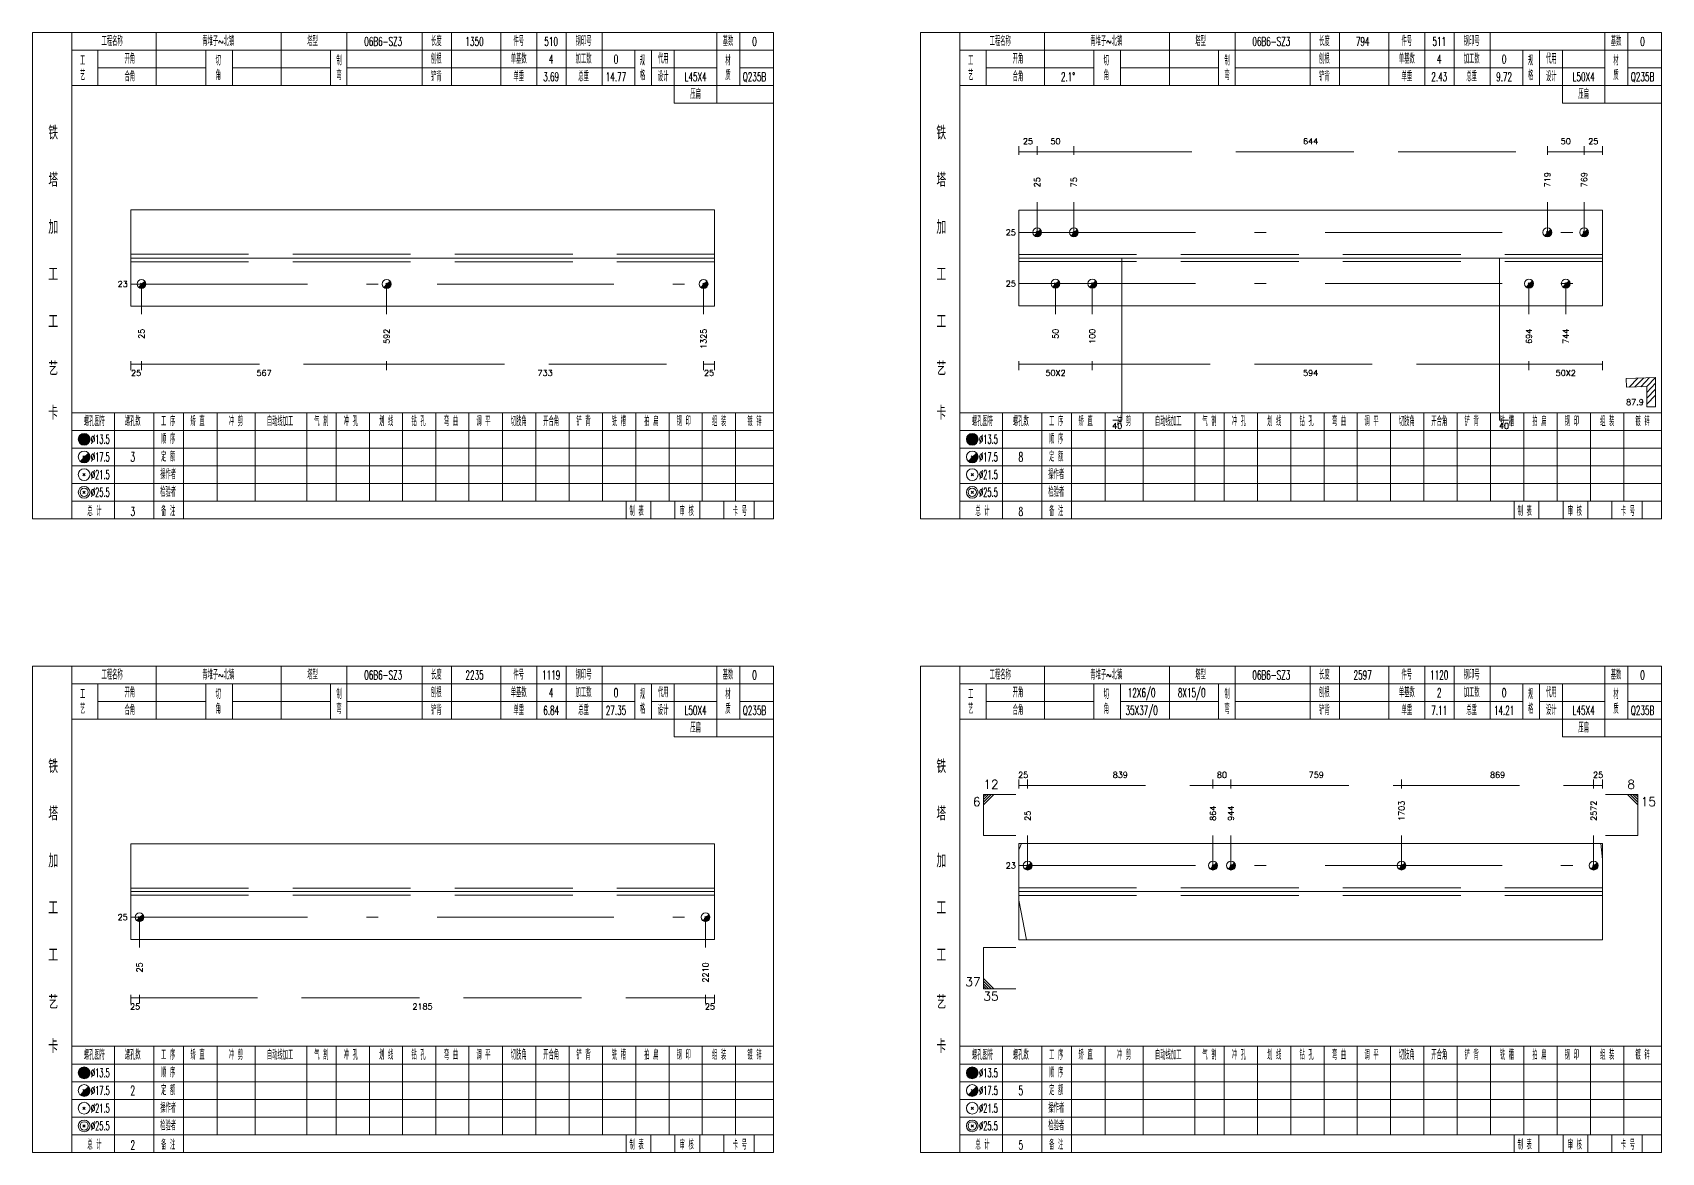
# Model space of a CAD drawing. Extents: x 0 to 30090, y 0 to 380.
# Drawn here: x 18084 to 18637, y 0 to 380 of the extents above; entities that cross this region are included whole.
import ezdxf
from ezdxf.enums import TextEntityAlignment as Align

# ---------------------------------------------------------------- set-up
doc = ezdxf.new("R2010")
doc.units = 0
doc.header["$LTSCALE"] = 20
doc.header["$MEASUREMENT"] = 0
doc.linetypes.add('一点画线', pattern=[5.2, 3, -1, 0.2, -1])
doc.linetypes.add('虚线', pattern=[2.75, 2, -0.75])
doc.layers.get('0').update_dxf_attribs({"linetype": 'CONTINUOUS', "lineweight": 25})
for name, color, linetype, lineweight in [('1', 7, 'CONTINUOUS', 25), ('2', 7, 'CONTINUOUS', 25), ('4', 7, 'CONTINUOUS', 25), ('5', 7, 'CONTINUOUS', 25)]:
    doc.layers.add(name, color=color, linetype=linetype, lineweight=lineweight)
doc.styles.get("Standard").update_dxf_attribs({"font": 'simplex', "width": 0.7, "bigfont": 'gbhzfs.shx'})

# ---------------------------------------------------------------- blocks, each defined once
blk = doc.blocks.new('孔17.5')
at = {"layer": '5', "color": 7, "linetype": 'Continuous', "lineweight": 13}
for p, q in [((-0.2, -0.2), (0.2, 0.2)), ((-0.2, 0.2), (0.2, -0.2))]:
    blk.add_line(p, q, dxfattribs=at)
blk.add_circle((0, 0), 1, dxfattribs=at)
for radius in [0.9, 0.8, 0.7, 0.6, 0.5, 0.4, 0.3, 0.2, 0.1]:
    blk.add_arc((0, 0), radius, 225, 45, dxfattribs=at)

msp = doc.modelspace()

# ---------------------------------------------------------------- linework, layer by layer
at = {"color": 8, "linetype": '虚线', "lineweight": 9}
for p, q in [((18418.7, 338.5), (18418.7, 341.5)), ((18418.7, 339.5), (18424.94, 339.5)), ((18424.94, 338.5), (18424.94, 341.5)), ((18424.94, 338.5), (18424.94, 341.5)), ((18424.94, 339.5), (18437.41, 339.5)), ((18437.41, 338.5), (18437.41, 341.5)), ((18437.41, 338.5), (18437.41, 341.5)), ((18437.41, 339.5), (18598.09, 339.5)), ((18598.09, 338.5), (18598.09, 341.5)), ((18598.09, 338.5), (18598.09, 341.5)), ((18598.09, 339.5), (18610.56, 339.5)), ((18610.56, 338.5), (18610.56, 341.5)), ((18610.56, 338.5), (18610.56, 341.5)), ((18610.56, 339.5), (18616.8, 339.5)), ((18616.8, 338.5), (18616.8, 341.5)), ((18117.3, 268.5), (18117.3, 265.5)), ((18117.3, 267.5), (18120.97, 267.5)), ((18120.97, 268.5), (18120.97, 265.5)), ((18120.97, 268.5), (18120.97, 265.5)), ((18120.97, 267.5), (18204.17, 267.5)), ((18204.17, 268.5), (18204.17, 265.5)), ((18204.17, 268.5), (18204.17, 265.5)), ((18204.17, 267.5), (18311.73, 267.5)), ((18311.73, 268.5), (18311.73, 265.5)), ((18311.73, 268.5), (18311.73, 265.5)), ((18311.73, 267.5), (18315.4, 267.5)), ((18315.4, 268.5), (18315.4, 265.5)), ((18418.7, 268.5), (18418.7, 265.5)), ((18418.7, 267.5), (18443.65, 267.5)), ((18443.65, 268.5), (18443.65, 265.5)), ((18443.65, 268.5), (18443.65, 265.5)), ((18443.65, 267.5), (18591.85, 267.5)), ((18591.85, 268.5), (18591.85, 265.5)), ((18591.85, 268.5), (18591.85, 265.5)), ((18591.85, 267.5), (18616.8, 267.5)), ((18616.8, 268.5), (18616.8, 265.5)), ((18418.7, 123.5), (18418.7, 126.5)), ((18418.7, 124.5), (18421.7, 124.5)), ((18421.7, 123.5), (18421.7, 126.5)), ((18421.7, 123.5), (18421.7, 126.5)), ((18421.7, 124.5), (18484.61, 124.5)), ((18484.61, 123.5), (18484.61, 126.5)), ((18484.61, 123.5), (18484.61, 126.5)), ((18484.61, 124.5), (18490.71, 124.5)), ((18490.71, 123.5), (18490.71, 126.5)), ((18490.71, 123.5), (18490.71, 126.5)), ((18490.71, 124.5), (18548.61, 124.5)), ((18548.61, 123.5), (18548.61, 126.5)), ((18548.61, 123.5), (18548.61, 126.5)), ((18548.61, 124.5), (18613.8, 124.5)), ((18613.8, 123.5), (18613.8, 126.5)), ((18613.8, 123.5), (18613.8, 126.5)), ((18613.8, 124.5), (18616.8, 124.5)), ((18616.8, 123.5), (18616.8, 126.5)), ((18117.3, 53.5), (18117.3, 50.5)), ((18117.3, 52.5), (18120.3, 52.5)), ((18120.3, 53.5), (18120.3, 50.5)), ((18120.3, 53.5), (18120.3, 50.5)), ((18120.3, 52.5), (18312.4, 52.5)), ((18312.4, 53.5), (18312.4, 50.5)), ((18312.4, 53.5), (18312.4, 50.5)), ((18312.4, 52.5), (18315.4, 52.5)), ((18315.4, 53.5), (18315.4, 50.5))]:
    msp.add_line(p, q, dxfattribs=at)
at = {"color": 7, "linetype": 'Continuous', "lineweight": 13}
for p, q in [((18424.94, 312.2), (18424.94, 322.5)), ((18437.41, 312.2), (18437.41, 322.5)), ((18598.09, 312.2), (18598.09, 322.5)), ((18610.56, 312.2), (18610.56, 322.5)), ((18120.97, 294.67), (18120.97, 284.5)), ((18204.17, 294.67), (18204.17, 284.5)), ((18311.73, 294.67), (18311.73, 284.5)), ((18431.17, 294.8), (18431.17, 284.5)), ((18443.65, 294.8), (18443.65, 284.5)), ((18591.85, 294.8), (18591.85, 284.5)), ((18604.33, 294.8), (18604.33, 284.5)), ((18406.7, 121.5), (18417.7, 121.5)), ((18406.7, 107.5), (18406.7, 121.5)), ((18407.58, 121.5), (18406.7, 120.62)), ((18408.45, 121.5), (18406.7, 119.75)), ((18409.33, 121.5), (18406.7, 118.88)), ((18410.2, 121.5), (18406.7, 118)), ((18628.8, 121.5), (18617.8, 121.5)), ((18625.3, 121.5), (18628.8, 118)), ((18626.17, 121.5), (18628.8, 118.88)), ((18627.05, 121.5), (18628.8, 119.75)), ((18627.92, 121.5), (18628.8, 120.62)), ((18628.8, 107.5), (18628.8, 121.5)), ((18406.7, 107.5), (18417.7, 107.5)), ((18421.7, 97.33), (18421.7, 107.5)), ((18484.61, 97.33), (18484.61, 107.5)), ((18490.71, 97.33), (18490.71, 107.5)), ((18548.61, 97.33), (18548.61, 107.5)), ((18613.8, 97.33), (18613.8, 107.5)), ((18628.8, 107.5), (18617.8, 107.5)), ((18418.7, 102.66), (18419.62, 104.83)), ((18616.8, 99.39), (18616.19, 104.83)), ((18418.7, 85.6), (18421.37, 72.17)), ((18120.3, 79.8), (18120.3, 69.5)), ((18312.4, 79.8), (18312.4, 69.5)), ((18406.7, 69.5), (18417.7, 69.5)), ((18406.7, 69.5), (18406.7, 55.5)), ((18410.2, 55.5), (18406.7, 59)), ((18409.33, 55.5), (18406.7, 58.12)), ((18408.45, 55.5), (18406.7, 57.25)), ((18407.58, 55.5), (18406.7, 56.38)), ((18406.7, 55.5), (18417.7, 55.5))]:
    msp.add_line(p, q, dxfattribs=at)
at = {"color": 7, "linetype": 'Continuous', "lineweight": 18}
for p, q in [((18117.3, 319.83), (18117.3, 287.17)), ((18117.3, 319.83), (18315.4, 319.83)), ((18315.4, 319.83), (18315.4, 287.17)), ((18418.7, 319.7), (18418.7, 287.3)), ((18418.7, 319.7), (18616.8, 319.7)), ((18616.8, 319.7), (18616.8, 287.3)), ((18117.3, 303.5), (18315.4, 303.5)), ((18418.7, 303.5), (18616.8, 303.5)), ((18117.3, 104.7), (18117.3, 72.3)), ((18117.3, 104.7), (18315.4, 104.7)), ((18315.4, 104.7), (18315.4, 72.3)), ((18418.7, 104.83), (18418.7, 72.17)), ((18418.7, 104.83), (18616.8, 104.83)), ((18616.8, 104.83), (18616.8, 72.17)), ((18117.3, 88.5), (18315.4, 88.5)), ((18418.7, 88.5), (18616.8, 88.5))]:
    msp.add_line(p, q, dxfattribs=at)
at = {"color": 3, "linetype": '一点画线', "lineweight": 13}
for p, q in [((18418.7, 312.2), (18616.8, 312.2)), ((18117.3, 294.67), (18315.4, 294.67)), ((18418.7, 294.8), (18616.8, 294.8)), ((18418.7, 97.33), (18616.8, 97.33)), ((18117.3, 79.8), (18315.4, 79.8))]:
    msp.add_line(p, q, dxfattribs=at)
at = {"color": 1, "linetype": '虚线', "lineweight": 18}
for p, q in [((18117.3, 304.83), (18315.4, 304.83)), ((18418.7, 304.7), (18616.8, 304.7)), ((18117.3, 302.17), (18315.4, 302.17)), ((18418.7, 302.3), (18616.8, 302.3)), ((18117.3, 89.7), (18315.4, 89.7)), ((18418.7, 89.83), (18616.8, 89.83)), ((18117.3, 87.3), (18315.4, 87.3)), ((18418.7, 87.17), (18616.8, 87.17))]:
    msp.add_line(p, q, dxfattribs=at)
at = {"layer": '1', "color": 7, "linetype": 'Continuous', "lineweight": 18}
for p, q in [((18117.3, 287.17), (18315.4, 287.17)), ((18418.7, 287.3), (18616.8, 287.3)), ((18117.3, 72.3), (18315.4, 72.3)), ((18418.7, 72.17), (18616.8, 72.17))]:
    msp.add_line(p, q, dxfattribs=at)
at = {"layer": '2', "color": 7, "linetype": 'Continuous', "lineweight": 13}
for p, q in [((18453.63, 303.5), (18453.63, 248.5)), ((18581.87, 303.5), (18581.87, 248.5)), ((18634.8, 263), (18624.81, 262.63)), ((18624.81, 262.63), (18624.92, 259.64)), ((18624.92, 259.64), (18631.8, 259.89)), ((18625.8, 259.67), (18628.8, 262.78)), ((18627.8, 259.74), (18630.8, 262.85)), ((18629.8, 259.81), (18632.8, 262.93)), ((18631.8, 259.89), (18634.8, 263)), ((18631.8, 257.89), (18634.8, 261)), ((18631.8, 259.89), (18631.8, 253)), ((18634.8, 253), (18634.8, 263)), ((18631.8, 255.89), (18634.8, 259)), ((18631.8, 253.89), (18634.8, 257)), ((18631.8, 253), (18634.8, 253)), ((18453.63, 248.5), (18450.63, 248.5)), ((18581.87, 248.5), (18584.87, 248.5))]:
    msp.add_line(p, q, dxfattribs=at)
at = {"layer": '4', "color": 1, "linetype": 'Continuous', "lineweight": 18}
for p, q in [((18097.3, 215), (18097.3, 380)), ((18126, 362), (18126, 380)), ((18168.4, 362), (18168.4, 380)), ((18190.7, 362), (18190.7, 380)), ((18216.2, 362), (18216.2, 380)), ((18226.2, 362), (18226.2, 380)), ((18242.9, 362), (18242.9, 380)), ((18255.1, 362), (18255.1, 380)), ((18265.1, 362), (18265.1, 380)), ((18277.3, 362), (18277.3, 380)), ((18316.2, 356), (18316.2, 380)), ((18324, 362), (18324, 380)), ((18398.7, 215), (18398.7, 380)), ((18427.4, 362), (18427.4, 380)), ((18469.8, 362), (18469.8, 380)), ((18492.1, 362), (18492.1, 380)), ((18517.6, 362), (18517.6, 380)), ((18527.6, 362), (18527.6, 380)), ((18544.3, 362), (18544.3, 380)), ((18556.5, 362), (18556.5, 380)), ((18566.5, 362), (18566.5, 380)), ((18578.7, 362), (18578.7, 380)), ((18617.6, 356), (18617.6, 380)), ((18625.4, 362), (18625.4, 380)), ((18097.3, 374), (18335.4, 374)), ((18106.2, 362), (18106.2, 374)), ((18142.8, 362), (18142.8, 374)), ((18151.8, 362), (18151.8, 374)), ((18185.1, 362), (18185.1, 374)), ((18288.4, 362), (18288.4, 374)), ((18294, 362), (18294, 374)), ((18301.8, 356), (18301.8, 374)), ((18398.7, 374), (18636.8, 374)), ((18407.6, 362), (18407.6, 374)), ((18444.2, 362), (18444.2, 374)), ((18453.2, 362), (18453.2, 374)), ((18486.5, 362), (18486.5, 374)), ((18589.8, 362), (18589.8, 374)), ((18595.4, 362), (18595.4, 374)), ((18603.2, 356), (18603.2, 374)), ((18106.2, 368), (18142.8, 368)), ((18151.8, 368), (18185.1, 368)), ((18190.7, 368), (18288.4, 368)), ((18294, 368), (18316.2, 368)), ((18324, 368), (18335.4, 368)), ((18407.6, 368), (18444.2, 368)), ((18453.2, 368), (18486.5, 368)), ((18492.1, 368), (18589.8, 368)), ((18595.4, 368), (18617.6, 368)), ((18625.4, 368), (18636.8, 368)), ((18097.3, 362), (18335.4, 362)), ((18398.7, 362), (18636.8, 362)), ((18301.8, 356), (18335.4, 356)), ((18603.2, 356), (18636.8, 356)), ((18097.3, 251), (18335.4, 251)), ((18111.8, 215), (18111.8, 251)), ((18125.1, 215), (18125.1, 251)), ((18135.2, 215), (18135.2, 251)), ((18146.6, 221), (18146.6, 251)), ((18159.5, 221), (18159.5, 251)), ((18177.1, 221), (18177.1, 251)), ((18187, 221), (18187, 251)), ((18198.3, 221), (18198.3, 251)), ((18209.6, 221), (18209.6, 251)), ((18220.9, 221), (18220.9, 251)), ((18232.1, 221), (18232.1, 251)), ((18243.5, 221), (18243.5, 251)), ((18254.8, 221), (18254.8, 251)), ((18266.1, 221), (18266.1, 251)), ((18277.4, 221), (18277.4, 251)), ((18288.7, 221), (18288.7, 251)), ((18300, 221), (18300, 251)), ((18311.3, 221), (18311.3, 251)), ((18322.6, 221), (18322.6, 251)), ((18398.7, 251), (18636.8, 251)), ((18413.2, 215), (18413.2, 251)), ((18426.5, 215), (18426.5, 251)), ((18436.6, 215), (18436.6, 251)), ((18448, 221), (18448, 251)), ((18460.9, 221), (18460.9, 251)), ((18478.5, 221), (18478.5, 251)), ((18488.4, 221), (18488.4, 251)), ((18499.7, 221), (18499.7, 251)), ((18511, 221), (18511, 251)), ((18522.3, 221), (18522.3, 251)), ((18533.5, 221), (18533.5, 251)), ((18544.9, 221), (18544.9, 251)), ((18556.2, 221), (18556.2, 251)), ((18567.5, 221), (18567.5, 251)), ((18578.8, 221), (18578.8, 251)), ((18590.1, 221), (18590.1, 251)), ((18601.4, 221), (18601.4, 251)), ((18612.7, 221), (18612.7, 251)), ((18624, 221), (18624, 251)), ((18097.3, 245), (18335.4, 245)), ((18398.7, 245), (18636.8, 245)), ((18097.3, 239), (18335.4, 239)), ((18398.7, 239), (18636.8, 239)), ((18097.3, 233), (18335.4, 233)), ((18398.7, 233), (18636.8, 233)), ((18097.3, 227), (18335.4, 227)), ((18398.7, 227), (18636.8, 227)), ((18097.3, 221), (18335.4, 221)), ((18285.4, 215), (18285.4, 221)), ((18293.8, 215), (18293.8, 221)), ((18302, 215), (18302, 221)), ((18310.4, 215), (18310.4, 221)), ((18318.6, 215), (18318.6, 221)), ((18328.9, 215), (18328.9, 221)), ((18398.7, 221), (18636.8, 221)), ((18586.8, 215), (18586.8, 221)), ((18595.2, 215), (18595.2, 221)), ((18603.4, 215), (18603.4, 221)), ((18611.8, 215), (18611.8, 221)), ((18620, 215), (18620, 221)), ((18630.3, 215), (18630.3, 221)), ((18097.3, 0), (18097.3, 165)), ((18126, 147), (18126, 165)), ((18168.4, 147), (18168.4, 165)), ((18190.7, 147), (18190.7, 165)), ((18216.2, 147), (18216.2, 165)), ((18226.2, 147), (18226.2, 165)), ((18242.9, 147), (18242.9, 165)), ((18255.1, 147), (18255.1, 165)), ((18265.1, 147), (18265.1, 165)), ((18277.3, 147), (18277.3, 165)), ((18316.2, 141), (18316.2, 165)), ((18324, 147), (18324, 165)), ((18398.7, 0), (18398.7, 165)), ((18427.4, 147), (18427.4, 165)), ((18469.8, 147), (18469.8, 165)), ((18492.1, 147), (18492.1, 165)), ((18517.6, 147), (18517.6, 165)), ((18527.6, 147), (18527.6, 165)), ((18544.3, 147), (18544.3, 165)), ((18556.5, 147), (18556.5, 165)), ((18566.5, 147), (18566.5, 165)), ((18578.7, 147), (18578.7, 165)), ((18617.6, 141), (18617.6, 165)), ((18625.4, 147), (18625.4, 165)), ((18097.3, 159), (18335.4, 159)), ((18106.2, 147), (18106.2, 159)), ((18142.8, 147), (18142.8, 159)), ((18151.8, 147), (18151.8, 159)), ((18185.1, 147), (18185.1, 159)), ((18288.4, 147), (18288.4, 159)), ((18294, 147), (18294, 159)), ((18301.8, 141), (18301.8, 159)), ((18398.7, 159), (18636.8, 159)), ((18407.6, 147), (18407.6, 159)), ((18444.2, 147), (18444.2, 159)), ((18453.2, 147), (18453.2, 159)), ((18486.5, 147), (18486.5, 159)), ((18589.8, 147), (18589.8, 159)), ((18595.4, 147), (18595.4, 159)), ((18603.2, 141), (18603.2, 159)), ((18106.2, 153), (18142.8, 153)), ((18151.8, 153), (18185.1, 153)), ((18190.7, 153), (18288.4, 153)), ((18294, 153), (18316.2, 153)), ((18324, 153), (18335.4, 153)), ((18407.6, 153), (18444.2, 153)), ((18453.2, 153), (18486.5, 153)), ((18492.1, 153), (18589.8, 153)), ((18595.4, 153), (18617.6, 153)), ((18625.4, 153), (18636.8, 153)), ((18097.3, 147), (18335.4, 147)), ((18398.7, 147), (18636.8, 147)), ((18301.8, 141), (18335.4, 141)), ((18603.2, 141), (18636.8, 141)), ((18097.3, 36), (18335.4, 36)), ((18111.8, 0), (18111.8, 36)), ((18125.1, 0), (18125.1, 36)), ((18135.2, 0), (18135.2, 36)), ((18146.6, 6), (18146.6, 36)), ((18159.5, 6), (18159.5, 36)), ((18177.1, 6), (18177.1, 36)), ((18187, 6), (18187, 36)), ((18198.3, 6), (18198.3, 36)), ((18209.6, 6), (18209.6, 36)), ((18220.9, 6), (18220.9, 36)), ((18232.1, 6), (18232.1, 36)), ((18243.5, 6), (18243.5, 36)), ((18254.8, 6), (18254.8, 36)), ((18266.1, 6), (18266.1, 36)), ((18277.4, 6), (18277.4, 36)), ((18288.7, 6), (18288.7, 36)), ((18300, 6), (18300, 36)), ((18311.3, 6), (18311.3, 36)), ((18322.6, 6), (18322.6, 36)), ((18398.7, 36), (18636.8, 36)), ((18413.2, 0), (18413.2, 36)), ((18426.5, 0), (18426.5, 36)), ((18436.6, 0), (18436.6, 36)), ((18448, 6), (18448, 36)), ((18460.9, 6), (18460.9, 36)), ((18478.5, 6), (18478.5, 36)), ((18488.4, 6), (18488.4, 36)), ((18499.7, 6), (18499.7, 36)), ((18511, 6), (18511, 36)), ((18522.3, 6), (18522.3, 36)), ((18533.5, 6), (18533.5, 36)), ((18544.9, 6), (18544.9, 36)), ((18556.2, 6), (18556.2, 36)), ((18567.5, 6), (18567.5, 36)), ((18578.8, 6), (18578.8, 36)), ((18590.1, 6), (18590.1, 36)), ((18601.4, 6), (18601.4, 36)), ((18612.7, 6), (18612.7, 36)), ((18624, 6), (18624, 36)), ((18097.3, 30), (18335.4, 30)), ((18398.7, 30), (18636.8, 30)), ((18097.3, 24), (18335.4, 24)), ((18398.7, 24), (18636.8, 24)), ((18097.3, 18), (18335.4, 18)), ((18398.7, 18), (18636.8, 18)), ((18097.3, 12), (18335.4, 12)), ((18398.7, 12), (18636.8, 12)), ((18097.3, 6), (18335.4, 6)), ((18285.4, 0), (18285.4, 6)), ((18293.8, 0), (18293.8, 6)), ((18302, 0), (18302, 6)), ((18310.4, 0), (18310.4, 6)), ((18318.6, 0), (18318.6, 6)), ((18328.9, 0), (18328.9, 6)), ((18398.7, 6), (18636.8, 6)), ((18586.8, 0), (18586.8, 6)), ((18595.2, 0), (18595.2, 6)), ((18603.4, 0), (18603.4, 6)), ((18611.8, 0), (18611.8, 6)), ((18620, 0), (18620, 6)), ((18630.3, 0), (18630.3, 6))]:
    msp.add_line(p, q, dxfattribs=at)
at = {"layer": '4', "color": 7, "linetype": 'Continuous', "lineweight": 13}
for p, q in [((18101.3, 241.8), (18101.7, 242.2)), ((18101.7, 241.8), (18101.3, 242.2)), ((18402.7, 241.8), (18403.1, 242.2)), ((18403.1, 241.8), (18402.7, 242.2)), ((18101.1, 235.6), (18101.9, 236.4)), ((18101.1, 236.4), (18101.9, 235.6)), ((18402.5, 235.6), (18403.3, 236.4)), ((18402.5, 236.4), (18403.3, 235.6)), ((18101.1, 229.6), (18101.9, 230.4)), ((18101.1, 230.4), (18101.9, 229.6)), ((18402.5, 229.6), (18403.3, 230.4)), ((18402.5, 230.4), (18403.3, 229.6)), ((18101.1, 223.6), (18101.9, 224.4)), ((18101.1, 224.4), (18101.9, 223.6)), ((18402.5, 223.6), (18403.3, 224.4)), ((18402.5, 224.4), (18403.3, 223.6)), ((18101.3, 26.8), (18101.7, 27.2)), ((18101.7, 26.8), (18101.3, 27.2)), ((18402.7, 26.8), (18403.1, 27.2)), ((18403.1, 26.8), (18402.7, 27.2)), ((18101.1, 20.6), (18101.9, 21.4)), ((18101.1, 21.4), (18101.9, 20.6)), ((18402.5, 20.6), (18403.3, 21.4)), ((18402.5, 21.4), (18403.3, 20.6)), ((18101.1, 14.6), (18101.9, 15.4)), ((18101.1, 15.4), (18101.9, 14.6)), ((18402.5, 14.6), (18403.3, 15.4)), ((18402.5, 15.4), (18403.3, 14.6)), ((18101.1, 8.6), (18101.9, 9.4)), ((18101.1, 9.4), (18101.9, 8.6)), ((18402.5, 8.6), (18403.3, 9.4)), ((18402.5, 9.4), (18403.3, 8.6))]:
    msp.add_line(p, q, dxfattribs=at)
at = {"layer": '4', "color": 1, "linetype": 'Continuous', "lineweight": 18}
for points in [[(18084, 380), (18084, 215), (18335.4, 215), (18335.4, 380)], [(18385.4, 380), (18385.4, 215), (18636.8, 215), (18636.8, 380)], [(18084, 165), (18084, 0), (18335.4, 0), (18335.4, 165)], [(18385.4, 165), (18385.4, 0), (18636.8, 0), (18636.8, 165)]]:
    msp.add_lwpolyline(points, close=True, dxfattribs=at)
at = {"layer": '4', "color": 7, "linetype": 'Continuous', "lineweight": 13}
for centre, radius in [((18101.5, 242), 2), ((18101.5, 242), 1.8), ((18101.5, 242), 1.6), ((18101.5, 242), 1.4), ((18402.9, 242), 2), ((18402.9, 242), 1.8), ((18402.9, 242), 1.6), ((18402.9, 242), 1.4), ((18101.5, 236), 2), ((18101.5, 242), 1.2), ((18101.5, 242), 1), ((18101.5, 242), 0.8), ((18101.5, 242), 0.6), ((18101.5, 242), 0.4), ((18101.5, 242), 0.2), ((18402.9, 236), 2), ((18402.9, 242), 1.2), ((18402.9, 242), 1), ((18402.9, 242), 0.8), ((18402.9, 242), 0.6), ((18402.9, 242), 0.4), ((18402.9, 242), 0.2), ((18101.5, 230), 2), ((18402.9, 230), 2), ((18101.5, 224), 2), ((18101.5, 224), 1.4), ((18402.9, 224), 2), ((18402.9, 224), 1.4), ((18101.5, 27), 2), ((18101.5, 27), 1.8), ((18101.5, 27), 1.6), ((18101.5, 27), 1.4), ((18101.5, 27), 1.2), ((18101.5, 27), 1), ((18101.5, 27), 0.8), ((18402.9, 27), 2), ((18402.9, 27), 1.8), ((18402.9, 27), 1.6), ((18402.9, 27), 1.4), ((18402.9, 27), 1.2), ((18402.9, 27), 1), ((18402.9, 27), 0.8), ((18101.5, 21), 2), ((18101.5, 27), 0.6), ((18101.5, 27), 0.4), ((18101.5, 27), 0.2), ((18402.9, 21), 2), ((18402.9, 27), 0.6), ((18402.9, 27), 0.4), ((18402.9, 27), 0.2), ((18101.5, 15), 2), ((18402.9, 15), 2), ((18101.5, 9), 2), ((18101.5, 9), 1.4), ((18402.9, 9), 2), ((18402.9, 9), 1.4)]:
    msp.add_circle(centre, radius, dxfattribs=at)
for centre, radius in [((18101.5, 236), 1.8), ((18101.5, 236), 1.6), ((18101.5, 236), 1.4), ((18101.5, 236), 1.2), ((18101.5, 236), 1), ((18101.5, 236), 0.8), ((18101.5, 236), 0.6), ((18101.5, 236), 0.4), ((18101.5, 236), 0.2), ((18402.9, 236), 1.8), ((18402.9, 236), 1.6), ((18402.9, 236), 1.4), ((18402.9, 236), 1.2), ((18402.9, 236), 1), ((18402.9, 236), 0.8), ((18402.9, 236), 0.6), ((18402.9, 236), 0.4), ((18402.9, 236), 0.2), ((18101.5, 21), 1.8), ((18101.5, 21), 1.6), ((18402.9, 21), 1.8), ((18402.9, 21), 1.6), ((18101.5, 21), 1.4), ((18101.5, 21), 1.2), ((18101.5, 21), 1), ((18101.5, 21), 0.8), ((18101.5, 21), 0.6), ((18101.5, 21), 0.4), ((18101.5, 21), 0.2), ((18402.9, 21), 1.4), ((18402.9, 21), 1.2), ((18402.9, 21), 1), ((18402.9, 21), 0.8), ((18402.9, 21), 0.6), ((18402.9, 21), 0.4), ((18402.9, 21), 0.2)]:
    msp.add_arc(centre, radius, 225, 45, dxfattribs=at)

# ---------------------------------------------------------------- block references
at = {"color": 7, "linetype": 'Continuous', "lineweight": 13, "xscale": 1.5, "yscale": 1.5, "zscale": 1.5}
for p in [(18424.94, 312.2), (18437.41, 312.2), (18598.09, 312.2), (18610.56, 312.2), (18421.7, 97.33), (18484.61, 97.33), (18490.71, 97.33), (18548.61, 97.33), (18613.8, 97.33)]:
    msp.add_blockref('孔17.5', p, dxfattribs=at)
at = {"layer": '1', "color": 7, "linetype": 'Continuous', "lineweight": 13, "xscale": 1.5, "yscale": 1.5, "zscale": 1.5}
for p in [(18120.97, 294.67), (18204.17, 294.67), (18311.73, 294.67), (18431.17, 294.8), (18443.65, 294.8), (18591.85, 294.8), (18604.33, 294.8), (18120.3, 79.8), (18312.4, 79.8)]:
    msp.add_blockref('孔17.5', p, dxfattribs=at)

# ---------------------------------------------------------------- texts
at = {"color": 8, "linetype": 'Continuous', "lineweight": 9}
for s, p in [('25', (18421.82, 341.5)), ('50', (18431.17, 341.5)), ('644', (18517.75, 341.5)), ('50', (18604.33, 341.5)), ('25', (18613.68, 341.5)), ('25', (18420.2, 126.5)), ('839', (18453.15, 126.5)), ('80', (18487.66, 126.5)), ('759', (18519.66, 126.5)), ('869', (18581.2, 126.5)), ('25', (18615.3, 126.5))]:
    msp.add_text(s, height=2, dxfattribs=at).set_placement(p, align=Align.BOTTOM_CENTER)
at = {"color": 7, "linetype": 'Continuous', "lineweight": 13}
for s, p in [('719', (18598.09, 327.5)), ('769', (18610.56, 327.5)), ('25', (18424.94, 327.5)), ('75', (18437.41, 327.5)), ('864', (18484.61, 112.5)), ('944', (18490.71, 112.5)), ('1703', (18548.61, 112.5)), ('2572', (18613.8, 112.5)), ('25', (18421.7, 112.5))]:
    msp.add_text(s, height=2, rotation=90, dxfattribs=at).set_placement(p, align=Align.MIDDLE_LEFT)
for s, p in [('25', (18417.7, 312.2)), ('23', (18116.3, 294.67)), ('25', (18417.7, 294.8)), ('23', (18417.7, 97.33)), ('25', (18116.3, 79.8))]:
    msp.add_text(s, height=2, dxfattribs=at).set_placement(p, align=Align.MIDDLE_RIGHT)
at = {"color": 8, "linetype": 'Continuous', "lineweight": 9}
for s, p in [('25', (18119.13, 265.5)), ('567', (18162.57, 265.5)), ('733', (18257.95, 265.5)), ('25', (18313.57, 265.5)), ('50X2', (18431.17, 265.5)), ('594', (18517.75, 265.5)), ('50X2', (18604.33, 265.5)), ('25', (18118.8, 50.5)), ('2185', (18216.35, 50.5)), ('25', (18313.9, 50.5))]:
    msp.add_text(s, height=2, dxfattribs=at).set_placement(p, align=Align.TOP_CENTER)
at = {"color": 7, "linetype": 'Continuous', "lineweight": 13}
msp.add_text('12', height=3, dxfattribs=at).set_placement((18406.7, 122.5), align=Align.BOTTOM_LEFT)
for s, p in [('8', (18627.8, 122.5)), ('37', (18405.7, 55.5))]:
    msp.add_text(s, height=3, dxfattribs=at).set_placement(p, align=Align.BOTTOM_RIGHT)
msp.add_text('6', height=3, dxfattribs=at).set_placement((18405.7, 120.5), align=Align.TOP_RIGHT)
for s, p in [('15', (18629.8, 120.5)), ('35', (18406.7, 54.5))]:
    msp.add_text(s, height=3, dxfattribs=at).set_placement(p, align=Align.TOP_LEFT)
at = {"layer": '1', "color": 7, "linetype": 'Continuous', "lineweight": 13}
for s, p in [('25', (18120.97, 279.5)), ('592', (18204.17, 279.5)), ('1325', (18311.73, 279.5)), ('50', (18431.17, 279.5)), ('100', (18443.65, 279.5)), ('694', (18591.85, 279.5)), ('744', (18604.33, 279.5)), ('25', (18120.3, 64.5)), ('2210', (18312.4, 64.5))]:
    msp.add_text(s, height=2, rotation=90, dxfattribs=at).set_placement(p, align=Align.MIDDLE_RIGHT)
at = {"layer": '2', "color": 7, "linetype": 'Continuous', "lineweight": 13}
msp.add_text('87.9', height=2, dxfattribs=at).set_placement((18630.8, 253), align=Align.BOTTOM_RIGHT)
for p in [(18452.13, 247.5), (18583.37, 247.5)]:
    msp.add_text('40', height=2, dxfattribs=at).set_placement(p, align=Align.TOP_CENTER)
at = {"layer": '4', "color": 1, "linetype": 'Continuous', "lineweight": 13}
for s, height, width, p in [('工程名称', 3, 0.6, (18111, 377)), ('青堆子~北镇', 3, 0.6, (18147, 377)), ('塔型', 3, 0.6, (18179, 377)), ('06B6-SZ3', 3, 0.6, (18203, 377)), ('长度', 3, 0.6, (18221, 377)), ('1350', 3, 0.6, (18234, 377)), ('件号', 3, 0.6, (18249, 377)), ('510', 3, 0.6, (18260, 377)), ('钢印号', 3, 0.6, (18271, 377)), ('基数', 3, 0.6, (18320, 377)), ('0', 3, 0.6, (18329, 377)), ('工程名称', 3, 0.6, (18412.4, 377)), ('青堆子~北镇', 3, 0.6, (18448.4, 377)), ('塔型', 3, 0.6, (18480.4, 377)), ('06B6-SZ3', 3, 0.6, (18504.4, 377)), ('长度', 3, 0.6, (18522.4, 377)), ('794', 3, 0.6, (18535.4, 377)), ('件号', 3, 0.6, (18550.4, 377)), ('511', 3, 0.6, (18561.4, 377)), ('钢印号', 3, 0.6, (18572.4, 377)), ('基数', 3, 0.6, (18621.4, 377)), ('0', 3, 0.6, (18630.4, 377)), ('工', 3, 0.6, (18101, 370.4)), ('开角', 3, 0.6, (18117, 371)), ('切', 3, 0.6, (18147, 370.4)), ('制', 3, 0.6, (18188, 370.4)), ('刨根', 3, 0.6, (18221, 371)), ('单基数', 3, 0.6, (18249, 371)), ('4', 3, 0.6, (18260, 371)), ('加工数', 3, 0.6, (18271, 371)), ('0', 3, 0.6, (18282, 371)), ('规', 3, 0.6, (18291, 370.4)), ('代用', 3, 0.6, (18298, 371)), ('材', 3, 0.6, (18320, 370.4)), ('工', 3, 0.6, (18402.4, 370.4)), ('开角', 3, 0.6, (18418.4, 371)), ('切', 3, 0.6, (18448.4, 370.4)), ('制', 3, 0.6, (18489.4, 370.4)), ('刨根', 3, 0.6, (18522.4, 371)), ('单基数', 3, 0.6, (18550.4, 371)), ('4', 3, 0.6, (18561.4, 371)), ('加工数', 3, 0.6, (18572.4, 371)), ('0', 3, 0.6, (18583.4, 371)), ('规', 3, 0.6, (18592.4, 370.4)), ('代用', 3, 0.6, (18599.4, 371)), ('材', 3, 0.6, (18621.4, 370.4)), ('艺', 3, 0.6, (18101, 365.4)), ('合角', 3, 0.6, (18117, 365)), ('角', 3, 0.6, (18147, 365.4)), ('弯', 3, 0.6, (18188, 365.4)), ('铲背', 3, 0.6, (18221, 365)), ('单重', 3, 0.6, (18249, 365)), ('3.69', 3, 0.6, (18260, 365)), ('总重', 3, 0.6, (18271, 365)), ('14.77', 3, 0.6, (18282, 365)), ('格', 3, 0.6, (18291, 365.4)), ('设计', 3, 0.6, (18298, 365)), ('L45X4', 3, 0.6, (18309, 365)), ('质', 3, 0.6, (18320, 365.4)), ('Q235B', 3, 0.6, (18329, 365)), ('艺', 3, 0.6, (18402.4, 365.4)), ('合角', 3, 0.6, (18418.4, 365)), ('2.1%%d', 3, 0.6, (18435.4, 365)), ('角', 3, 0.6, (18448.4, 365.4)), ('弯', 3, 0.6, (18489.4, 365.4)), ('铲背', 3, 0.6, (18522.4, 365)), ('单重', 3, 0.6, (18550.4, 365)), ('2.43', 3, 0.6, (18561.4, 365)), ('总重', 3, 0.6, (18572.4, 365)), ('9.72', 3, 0.6, (18583.4, 365)), ('格', 3, 0.6, (18592.4, 365.4)), ('设计', 3, 0.6, (18599.4, 365)), ('L50X4', 3, 0.6, (18610.4, 365)), ('质', 3, 0.6, (18621.4, 365.4)), ('Q235B', 3, 0.6, (18630.4, 365)), ('压扁', 3, 0.6, (18309, 359)), ('压扁', 3, 0.6, (18610.4, 359)), ('铁', 4.6, 0.8, (18091, 346)), ('铁', 4.6, 0.8, (18392.4, 346)), ('塔', 4.6, 0.8, (18091, 330)), ('塔', 4.6, 0.8, (18392.4, 330)), ('加', 4.6, 0.8, (18091, 314)), ('加', 4.6, 0.8, (18392.4, 314)), ('工', 4.6, 0.8, (18091, 298)), ('工', 4.6, 0.8, (18392.4, 298)), ('工', 4.6, 0.8, (18091, 282)), ('工', 4.6, 0.8, (18392.4, 282)), ('艺', 4.6, 0.8, (18091, 266)), ('艺', 4.6, 0.8, (18392.4, 266)), ('卡', 4.6, 0.8, (18091, 251)), ('螺孔图符', 3, 0.6, (18105, 248)), ('螺孔数', 3, 0.6, (18118, 248)), ('工 序', 3, 0.6, (18130, 248)), ('矫 直', 3, 0.6, (18140, 248)), ('冲 剪', 3, 0.6, (18153, 248)), ('自动线加工', 3, 0.6, (18168, 248)), ('气 割', 3, 0.6, (18182, 248)), ('冲 孔', 3, 0.6, (18192, 248)), ('划 线', 3, 0.6, (18204, 248)), ('钻 孔', 3, 0.6, (18215, 248)), ('弯 曲', 3, 0.6, (18226, 248)), ('调 平', 3, 0.6, (18237, 248)), ('切肢角', 3, 0.6, (18249, 248)), ('开合角', 3, 0.6, (18260, 248)), ('铲 背', 3, 0.6, (18271, 248)), ('铣 槽', 3, 0.6, (18283, 248)), ('拍 扁', 3, 0.6, (18294, 248)), ('钢 印', 3, 0.6, (18305, 248)), ('组 装', 3, 0.6, (18317, 248)), ('镀 锌', 3, 0.6, (18329, 248)), ('卡', 4.6, 0.8, (18392.4, 251)), ('螺孔图符', 3, 0.6, (18406.4, 248)), ('螺孔数', 3, 0.6, (18419.4, 248)), ('工 序', 3, 0.6, (18431.4, 248)), ('矫 直', 3, 0.6, (18441.4, 248)), ('冲 剪', 3, 0.6, (18454.4, 248)), ('自动线加工', 3, 0.6, (18469.4, 248)), ('气 割', 3, 0.6, (18483.4, 248)), ('冲 孔', 3, 0.6, (18493.4, 248)), ('划 线', 3, 0.6, (18505.4, 248)), ('钻 孔', 3, 0.6, (18516.4, 248)), ('弯 曲', 3, 0.6, (18527.4, 248)), ('调 平', 3, 0.6, (18538.4, 248)), ('切肢角', 3, 0.6, (18550.4, 248)), ('开合角', 3, 0.6, (18561.4, 248)), ('铲 背', 3, 0.6, (18572.4, 248)), ('铣 槽', 3, 0.6, (18584.4, 248)), ('拍 扁', 3, 0.6, (18595.4, 248)), ('钢 印', 3, 0.6, (18606.4, 248)), ('组 装', 3, 0.6, (18618.4, 248)), ('镀 锌', 3, 0.6, (18630.4, 248)), ('%%C13.5', 3, 0.5, (18107, 242)), ('顺 序', 3, 0.6, (18130, 242)), ('%%C13.5', 3, 0.5, (18408.4, 242)), ('顺 序', 3, 0.6, (18431.4, 242)), ('定 额', 3, 0.6, (18130, 236)), ('定 额', 3, 0.6, (18431.4, 236)), ('%%C17.5', 3, 0.5, (18107, 236)), ('3', 3.2, 0.6, (18118, 236)), ('%%C17.5', 3, 0.5, (18408.4, 236)), ('8', 3.2, 0.6, (18419.4, 236)), ('%%C21.5', 3, 0.5, (18107, 230)), ('操作者', 3, 0.6, (18130, 230)), ('%%C21.5', 3, 0.5, (18408.4, 230)), ('操作者', 3, 0.6, (18431.4, 230)), ('%%C25.5', 3, 0.5, (18107, 224)), ('检验者', 3, 0.6, (18130, 224)), ('%%C25.5', 3, 0.5, (18408.4, 224)), ('检验者', 3, 0.6, (18431.4, 224)), ('总 计', 3, 0.6, (18105, 217.5)), ('3', 3, 0.6, (18118, 217.5)), ('备 注', 3, 0.6, (18130, 217.5)), ('制 表', 3, 0.6, (18289, 217.5)), ('审 核', 3, 0.6, (18306, 217.5)), ('卡 号', 3, 0.6, (18324, 217.5)), ('总 计', 3, 0.6, (18406.4, 217.5)), ('8', 3, 0.6, (18419.4, 217.5)), ('备 注', 3, 0.6, (18431.4, 217.5)), ('制 表', 3, 0.6, (18590.4, 217.5)), ('审 核', 3, 0.6, (18607.4, 217.5)), ('卡 号', 3, 0.6, (18625.4, 217.5)), ('工程名称', 3, 0.6, (18111, 162)), ('青堆子~北镇', 3, 0.6, (18147, 162)), ('塔型', 3, 0.6, (18179, 162)), ('06B6-SZ3', 3, 0.6, (18203, 162)), ('长度', 3, 0.6, (18221, 162)), ('2235', 3, 0.6, (18234, 162)), ('件号', 3, 0.6, (18249, 162)), ('1119', 3, 0.6, (18260, 162)), ('钢印号', 3, 0.6, (18271, 162)), ('基数', 3, 0.6, (18320, 162)), ('0', 3, 0.6, (18329, 162)), ('工程名称', 3, 0.6, (18412.4, 162)), ('青堆子~北镇', 3, 0.6, (18448.4, 162)), ('塔型', 3, 0.6, (18480.4, 162)), ('06B6-SZ3', 3, 0.6, (18504.4, 162)), ('长度', 3, 0.6, (18522.4, 162)), ('2597', 3, 0.6, (18535.4, 162)), ('件号', 3, 0.6, (18550.4, 162)), ('1120', 3, 0.6, (18561.4, 162)), ('钢印号', 3, 0.6, (18572.4, 162)), ('基数', 3, 0.6, (18621.4, 162)), ('0', 3, 0.6, (18630.4, 162)), ('工', 3, 0.6, (18101, 155.4)), ('开角', 3, 0.6, (18117, 156)), ('切', 3, 0.6, (18147, 155.4)), ('制', 3, 0.6, (18188, 155.4)), ('刨根', 3, 0.6, (18221, 156)), ('单基数', 3, 0.6, (18249, 156)), ('4', 3, 0.6, (18260, 156)), ('加工数', 3, 0.6, (18271, 156)), ('0', 3, 0.6, (18282, 156)), ('规', 3, 0.6, (18291, 155.4)), ('代用', 3, 0.6, (18298, 156)), ('材', 3, 0.6, (18320, 155.4)), ('工', 3, 0.6, (18402.4, 155.4)), ('开角', 3, 0.6, (18418.4, 156)), ('切', 3, 0.6, (18448.4, 155.4)), ('12X6/0', 3, 0.6, (18460.4, 156)), ('8X15/0', 3, 0.6, (18477.4, 156)), ('制', 3, 0.6, (18489.4, 155.4)), ('刨根', 3, 0.6, (18522.4, 156)), ('单基数', 3, 0.6, (18550.4, 156)), ('2', 3, 0.6, (18561.4, 156)), ('加工数', 3, 0.6, (18572.4, 156)), ('0', 3, 0.6, (18583.4, 156)), ('规', 3, 0.6, (18592.4, 155.4)), ('代用', 3, 0.6, (18599.4, 156)), ('材', 3, 0.6, (18621.4, 155.4)), ('艺', 3, 0.6, (18101, 150.4)), ('合角', 3, 0.6, (18117, 150)), ('角', 3, 0.6, (18147, 150.4)), ('弯', 3, 0.6, (18188, 150.4)), ('铲背', 3, 0.6, (18221, 150)), ('单重', 3, 0.6, (18249, 150)), ('6.84', 3, 0.6, (18260, 150)), ('总重', 3, 0.6, (18271, 150)), ('27.35', 3, 0.6, (18282, 150)), ('格', 3, 0.6, (18291, 150.4)), ('设计', 3, 0.6, (18298, 150)), ('L50X4', 3, 0.6, (18309, 150)), ('质', 3, 0.6, (18320, 150.4)), ('Q235B', 3, 0.6, (18329, 150)), ('艺', 3, 0.6, (18402.4, 150.4)), ('合角', 3, 0.6, (18418.4, 150)), ('角', 3, 0.6, (18448.4, 150.4)), ('35X37/0', 3, 0.6, (18460.4, 150)), ('弯', 3, 0.6, (18489.4, 150.4)), ('铲背', 3, 0.6, (18522.4, 150)), ('单重', 3, 0.6, (18550.4, 150)), ('7.11', 3, 0.6, (18561.4, 150)), ('总重', 3, 0.6, (18572.4, 150)), ('14.21', 3, 0.6, (18583.4, 150)), ('格', 3, 0.6, (18592.4, 150.4)), ('设计', 3, 0.6, (18599.4, 150)), ('L45X4', 3, 0.6, (18610.4, 150)), ('质', 3, 0.6, (18621.4, 150.4)), ('Q235B', 3, 0.6, (18630.4, 150)), ('压扁', 3, 0.6, (18309, 144)), ('压扁', 3, 0.6, (18610.4, 144)), ('铁', 4.6, 0.8, (18091, 131)), ('铁', 4.6, 0.8, (18392.4, 131)), ('塔', 4.6, 0.8, (18091, 115)), ('塔', 4.6, 0.8, (18392.4, 115)), ('加', 4.6, 0.8, (18091, 99)), ('加', 4.6, 0.8, (18392.4, 99)), ('工', 4.6, 0.8, (18091, 83)), ('工', 4.6, 0.8, (18392.4, 83)), ('工', 4.6, 0.8, (18091, 67)), ('工', 4.6, 0.8, (18392.4, 67)), ('艺', 4.6, 0.8, (18091, 51)), ('艺', 4.6, 0.8, (18392.4, 51)), ('卡', 4.6, 0.8, (18091, 36)), ('卡', 4.6, 0.8, (18392.4, 36)), ('螺孔图符', 3, 0.6, (18105, 33)), ('螺孔数', 3, 0.6, (18118, 33)), ('工 序', 3, 0.6, (18130, 33)), ('矫 直', 3, 0.6, (18140, 33)), ('冲 剪', 3, 0.6, (18153, 33)), ('自动线加工', 3, 0.6, (18168, 33)), ('气 割', 3, 0.6, (18182, 33)), ('冲 孔', 3, 0.6, (18192, 33)), ('划 线', 3, 0.6, (18204, 33)), ('钻 孔', 3, 0.6, (18215, 33)), ('弯 曲', 3, 0.6, (18226, 33)), ('调 平', 3, 0.6, (18237, 33)), ('切肢角', 3, 0.6, (18249, 33)), ('开合角', 3, 0.6, (18260, 33)), ('铲 背', 3, 0.6, (18271, 33)), ('铣 槽', 3, 0.6, (18283, 33)), ('拍 扁', 3, 0.6, (18294, 33)), ('钢 印', 3, 0.6, (18305, 33)), ('组 装', 3, 0.6, (18317, 33)), ('镀 锌', 3, 0.6, (18329, 33)), ('螺孔图符', 3, 0.6, (18406.4, 33)), ('螺孔数', 3, 0.6, (18419.4, 33)), ('工 序', 3, 0.6, (18431.4, 33)), ('矫 直', 3, 0.6, (18441.4, 33)), ('冲 剪', 3, 0.6, (18454.4, 33)), ('自动线加工', 3, 0.6, (18469.4, 33)), ('气 割', 3, 0.6, (18483.4, 33)), ('冲 孔', 3, 0.6, (18493.4, 33)), ('划 线', 3, 0.6, (18505.4, 33)), ('钻 孔', 3, 0.6, (18516.4, 33)), ('弯 曲', 3, 0.6, (18527.4, 33)), ('调 平', 3, 0.6, (18538.4, 33)), ('切肢角', 3, 0.6, (18550.4, 33)), ('开合角', 3, 0.6, (18561.4, 33)), ('铲 背', 3, 0.6, (18572.4, 33)), ('铣 槽', 3, 0.6, (18584.4, 33)), ('拍 扁', 3, 0.6, (18595.4, 33)), ('钢 印', 3, 0.6, (18606.4, 33)), ('组 装', 3, 0.6, (18618.4, 33)), ('镀 锌', 3, 0.6, (18630.4, 33)), ('%%C13.5', 3, 0.5, (18107, 27)), ('顺 序', 3, 0.6, (18130, 27)), ('%%C13.5', 3, 0.5, (18408.4, 27)), ('顺 序', 3, 0.6, (18431.4, 27)), ('%%C17.5', 3, 0.5, (18107, 21)), ('2', 3.2, 0.6, (18118, 21)), ('定 额', 3, 0.6, (18130, 21)), ('%%C17.5', 3, 0.5, (18408.4, 21)), ('5', 3.2, 0.6, (18419.4, 21)), ('定 额', 3, 0.6, (18431.4, 21)), ('操作者', 3, 0.6, (18130, 15)), ('操作者', 3, 0.6, (18431.4, 15)), ('%%C21.5', 3, 0.5, (18107, 15)), ('%%C21.5', 3, 0.5, (18408.4, 15)), ('%%C25.5', 3, 0.5, (18107, 9)), ('检验者', 3, 0.6, (18130, 9)), ('%%C25.5', 3, 0.5, (18408.4, 9)), ('检验者', 3, 0.6, (18431.4, 9)), ('总 计', 3, 0.6, (18105, 2.5)), ('2', 3, 0.6, (18118, 2.5)), ('备 注', 3, 0.6, (18130, 2.5)), ('制 表', 3, 0.6, (18289, 2.5)), ('审 核', 3, 0.6, (18306, 2.5)), ('卡 号', 3, 0.6, (18324, 2.5)), ('总 计', 3, 0.6, (18406.4, 2.5)), ('5', 3, 0.6, (18419.4, 2.5)), ('备 注', 3, 0.6, (18431.4, 2.5)), ('制 表', 3, 0.6, (18590.4, 2.5)), ('审 核', 3, 0.6, (18607.4, 2.5)), ('卡 号', 3, 0.6, (18625.4, 2.5))]:
    msp.add_text(s, height=height, dxfattribs=dict(at, width=width)).set_placement(p, align=Align.MIDDLE_CENTER)

doc.saveas('drawing.dxf')
